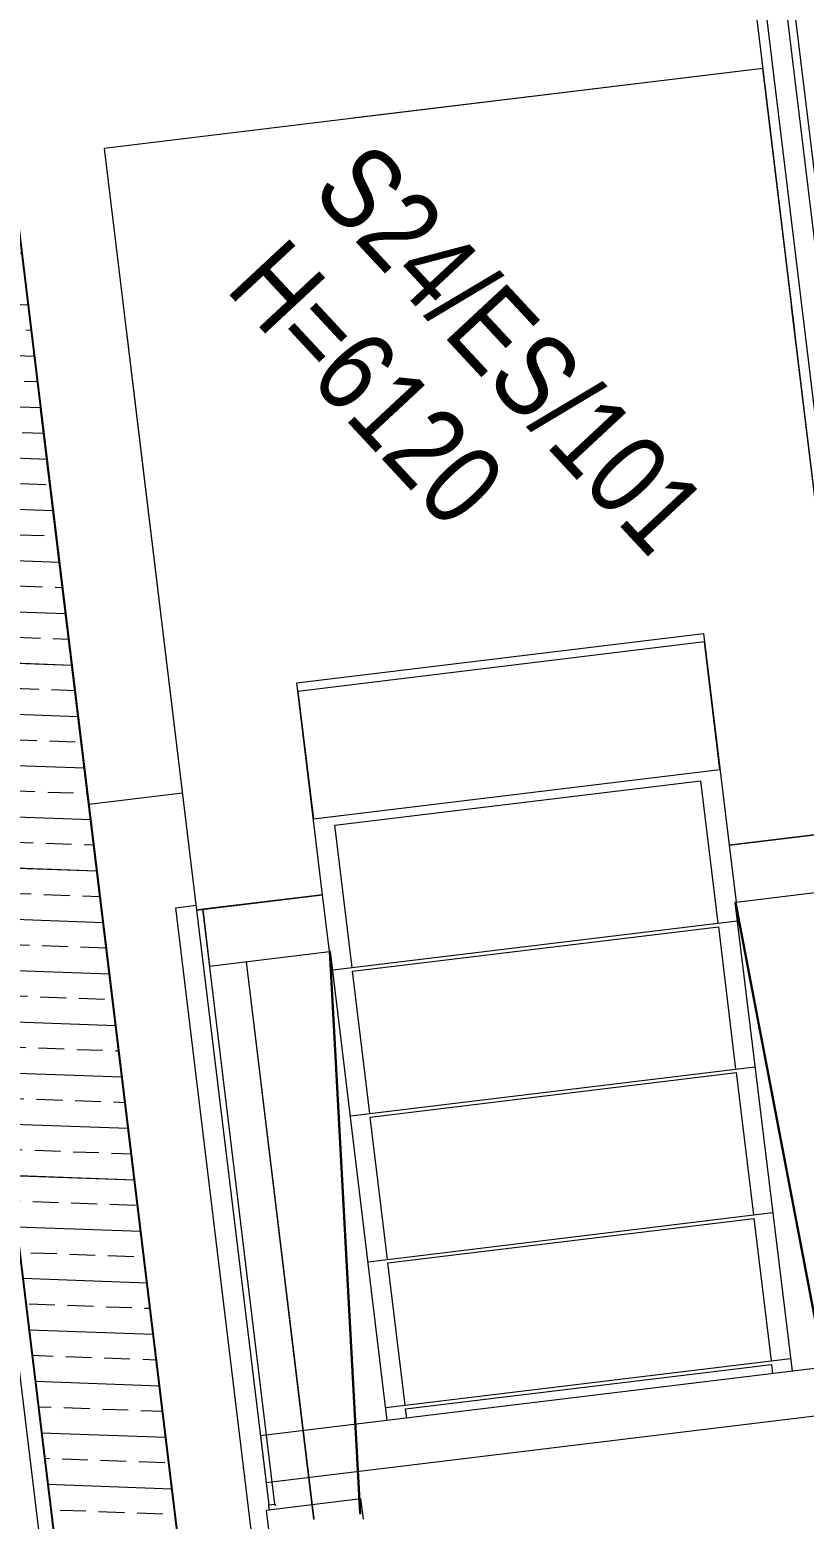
# Model space of a CAD drawing. Header units: metres. Extents: x 400403 to 400526, y 4543947 to 4544120.
# Drawn here: x 400457.166 to 400459.057, y 4544060.627 to 4544064.262 of the extents above; entities that cross this region are included whole.
import ezdxf

# ---------------------------------------------------------------- set-up
doc = ezdxf.new("R2010")
doc.units = ezdxf.units.M
for name, color, linetype, lineweight in [('A-SECTMBM', 7, 'Continuous', 5), ('A_ELEVATION_2', 7, 'Continuous', 18), ('A_HATCH', 7, 'Continuous', 18), ('A_PROJECTION', 7, 'Continuous', 5), ('G-PLANOTM', 7, 'Continuous', 13)]:
    doc.layers.add(name, color=color, linetype=linetype, lineweight=lineweight)
doc.layers.add('A_RC', color=7, linetype='Continuous', lineweight=15, true_color=0x007f00)
doc.styles.add('Arial Narrow_1', font='Arial Narrow.ttf', dxfattribs={"height": 0.2})
pattern_1 = [(45, (0, 0), (-0.08838834764831845, 0.08838834764831845), []), (45, (0.08800000000000001, 0), (-0.08838834764831845, 0.08838834764831845), [0.063, -0.031])]

# ---------------------------------------------------------------- blocks, each defined once
blk = doc.blocks.new('Railing - Railing-2368238-PERON KAT _1_10 _-3_21_ KOTU TUĞLA DUVAR PLANI - 1_2')
at = {"layer": 'A_PROJECTION', "color": 9, "true_color": 0xc0c0c0}
for p, q in [((61.82522717251543, 26.2662283855033), (59.00984803209063, 28.31172106348112)), ((62.56143263739663, 25.73134380591715), (61.82522717251544, 26.26622838550329))]:
    blk.add_line(p, q, dxfattribs=at)
blk = doc.blocks.new('Top Rail Type - Top Rail_Internal_-V5-PERON KAT _1_10 _-3_21_ KOTU TUĞLA DUVAR PLANI - 1_2')
at = {"layer": 'A_PROJECTION', "color": 9, "true_color": 0xc0c0c0}
for p, q in [((61.81347146746958, 26.2500480456158), (58.99809232704478, 28.29554072359362)), ((61.78408220485496, 26.20959719589705), (58.96870306443016, 28.25508987387487)), ((62.54967693235078, 25.71516346602965), (61.81347146746959, 26.25004804561579)), ((62.52028766973616, 25.67471261631091), (61.78408220485497, 26.20959719589705))]:
    blk.add_line(p, q, dxfattribs=at)
blk = doc.blocks.new('D1010-30_Escalator - H_6120-V18-PERON KAT _1_10 _-3_21_ KOTU TUĞLA DUVAR PLANI - 1_2')
at = {"layer": 'G-PLANOTM', "lineweight": 15}
for p, q in [((-1.109999999999999, -1.694614647343295), (-1.109999999999999, -3.566614502077379)), ((0.509999999999988, -1.694614647343295), (-1.109999999999999, -1.694614647343295)), ((0.5099999999999967, -3.566614502077388), (0.509999999999988, -1.694614647343295)), ((-0.7999999999999048, -3.566614502077379), (-0.7999999999998875, -3.045675738642639)), ((-0.7999999999998875, -3.045675738642639), (0.2000000000000238, -3.045675738642648)), ((0.2000000000000238, -3.045675738642648), (0.2000000000000238, -3.566614502077379)), ((0.2000000000000065, -3.066658278358835), (-0.7999999999999914, -3.066658278358835)), ((-0.7999999999999914, -3.066658278358835), (-0.7999999999999914, -3.380501444697022)), ((0.2000000000000065, -3.380501444697022), (0.2000000000000065, -3.066658278358835)), ((-0.7999999999999914, -3.380501444697022), (0.2000000000000065, -3.380501444697022)), ((-1.094999999999985, -3.566614502077254), (-1.10999999999999, -3.566614502077258)), ((-1.10999999999999, -3.566614502077258), (-1.10999999999999, -5.029331050328013)), ((-1.109999999999999, -3.566614502077379), (-0.7999999999999048, -3.566614502077379)), ((-1.094999999999976, -5.029331050328004), (-1.094999999999985, -3.566614502077254)), ((-0.7999999999999914, -3.56661450207737), (-1.094999999999976, -3.566614502077379)), ((-1.094999999999976, -3.566614502077379), (-1.094999999999985, -3.706518396068822)), ((-0.7999999999999827, -3.706518396068826), (-0.7999999999999914, -3.56661450207737)), ((0.1999999999999892, -3.566614502077388), (0.1999999999999892, -3.706518396068826)), ((0.4949999999999914, -3.566614502077379), (0.1999999999999892, -3.566614502077388)), ((0.2000000000000238, -3.566614502077379), (0.5099999999999967, -3.566614502077388)), ((-1.094999999999985, -3.706518396068822), (-0.7999999999999827, -3.706518396068826)), ((-1.003863211189453, -3.706518396068826), (-1.00546572252326, -3.706518396068831)), ((-1.00546572252326, -3.706518396068831), (-1.005465722523268, -5.076614502077287)), ((-1.003863211189453, -5.076614502077287), (-1.003863211189453, -3.706518396068826)), ((-0.8006705359973801, -3.706518396068826), (-0.8929183546731968, -5.076614502077287)), ((-0.8896172905821006, -5.076614502077291), (-0.7973694719063013, -3.706518396068835)), ((-0.7973694719063013, -3.706518396068835), (-0.8006705359973801, -3.706518396068826)), ((0.2006707647023895, -3.706518396068835), (0.197369700611302, -3.706518396068835)), ((0.197369700611302, -3.706518396068835), (0.2896175192871359, -5.076614502077287)), ((0.1999999999999892, -3.706518396068826), (0.4949999999999914, -3.706518396068831)), ((0.2929185833782061, -5.076614502077287), (0.2006707647023895, -3.706518396068835)), ((0.5100000000000053, -4.859495410421002), (-1.10999999999999, -4.859495410421006)), ((-1.10999999999999, -4.859495410421006), (-1.110000000000008, -4.974110243812396)), ((-1.110000000000008, -4.974110243812396), (0.5100000000000053, -4.974110243812387)), ((-0.8849093590619003, -5.041614258346306), (-1.117909359061899, -5.041614258346315)), ((-1.117909359061899, -5.041614258346315), (-1.117909359061899, -5.101614480192572)), ((-1.10999999999999, -5.029331050328013), (-1.094999999999976, -5.029331050328004)), ((-0.8849093590618916, -5.091614459534561), (-0.8849093590619003, -5.041614258346306)), ((-1.005465722523268, -5.076614502077287), (-1.003863211189453, -5.076614502077287)), ((-0.8929183546731968, -5.076614502077287), (-0.8896172905821006, -5.076614502077291))]:
    blk.add_line(p, q, dxfattribs=at)
at = {"layer": 'G-PLANOTM'}
for p, q in [((-0.7499999999999992, -3.75194599834603), (-0.7499999999999992, -3.402064556458238)), ((-0.7499999999999992, -3.402064556458238), (0.1500000000000005, -3.402064556458238)), ((0.1500000000000005, -3.402064556458238), (0.1500000000000005, -3.75194599834603)), ((-1.16000000000027, -3.55507547116006), (-1.109999999999932, -3.55507547116006)), ((-1.16000000000027, -8.565075471160068), (-1.16000000000027, -3.555075471160061)), ((-0.797965029321188, -4.859495410421), (-0.7973694719063013, -3.706518396068828)), ((0.1973697006113119, -3.706518396068831), (0.1979652580261986, -4.859495410421003)), ((-0.797392937027498, -3.75194599834603), (-0.7499999999999992, -3.75194599834603)), ((-0.7499999999999992, -4.110571892908784), (-0.7499999999999992, -3.760690451020992)), ((-0.7499999999999992, -3.760690451020992), (0.1500000000000005, -3.760690451020992)), ((-0.7499999266964315, -3.751946099239744), (0.1500000733035846, -3.751946099239744)), ((0.1500000000000005, -3.75194599834603), (0.1973931657325101, -3.75194599834603)), ((0.1500000000000005, -3.760690451020992), (0.1500000000000005, -4.110571892908784)), ((-0.7975781812327316, -4.110571892908784), (-0.7499999999999992, -4.110571892908784)), ((-0.7499999999999992, -4.469197787471536), (-0.7499999999999992, -4.119316345583744)), ((-0.7499999999999992, -4.119316345583744), (0.1500000000000005, -4.119316345583744)), ((-0.7499999266964167, -4.110571993802497), (0.1500000733035728, -4.110571993802497)), ((0.1500000000000005, -4.110571892908784), (0.1975784099377467, -4.110571892908784)), ((0.1500000000000005, -4.119316345583744), (0.1500000000000005, -4.469197787471536)), ((-0.7977634254379673, -4.469197787471536), (-0.7499999999999992, -4.469197787471536)), ((-0.7499999266964201, -4.46919788836525), (0.1500000733035708, -4.46919788836525)), ((0.1500000000000005, -4.469197787471536), (0.1977636541429911, -4.469197787471536)), ((-0.7499999999999992, -4.82782368203429), (-0.7499999999999992, -4.477942240146498)), ((-0.7499999999999992, -4.477942240146498), (0.1500000000000005, -4.477942240146498)), ((0.1500000000000005, -4.477942240146498), (0.1500000000000005, -4.82782368203429)), ((-0.7979486696432008, -4.82782368203429), (-0.7499999999999992, -4.82782368203429)), ((-0.7499999266964333, -4.827823782928004), (0.1500000733035804, -4.827823782928004)), ((0.1500000000000005, -4.82782368203429), (0.197948898348225, -4.82782368203429)), ((-0.7499999999999992, -4.859495410421002), (-0.7499999999999992, -4.836568134709252)), ((-0.7499999999999992, -4.836568134709252), (0.1500000000000005, -4.836568134709252)), ((0.1500000000000005, -4.836568134709252), (0.1500000000000005, -4.859495410421001)), ((-1.109999999999989, -5.032886080164242), (-1.109999999999989, -5.029331050328008)), ((-1.11, -5.041614258346319), (-1.11, -5.032886080164229)), ((-1.094999999999989, -5.029331050328008), (-1.094999999999989, -5.032886080164243))]:
    blk.add_line(p, q, dxfattribs=at)
blk = doc.blocks.new('M09-PRT-S24-ZZ-M3-ARC-01_rvt-1-PERON KAT _1_10 _-3_21_ KOTU TUĞLA DUVAR PLANI - 1_2')
at = {"layer": 'A-SECTMBM', "color": 9, "true_color": 0xc0c0c0}
for p in [(61.53477264517893, 26.35982949420249), (63.66486680213298, 24.81222550051964)]:
    blk.add_line(p, (62.27097811006013, 25.82494491461634), dxfattribs=at)
at = {"layer": 'A_RC'}
blk.add_line((65.99529154576017, 20.41826428522038), (59.38392948790043, 25.22170001146577), dxfattribs=at)
at = {"lineweight": 15, "rotation": 53.99999999999949}
blk.add_blockref('D1010-30_Escalator - H_6120-V18-PERON KAT _1_10 _-3_21_ KOTU TUĞLA DUVAR PLANI - 1_2', (60.07855511285782, 26.78743879293603), dxfattribs=at)
at = {"lineweight": 15}
for name in ['Railing - Railing-2368238-PERON KAT _1_10 _-3_21_ KOTU TUĞLA DUVAR PLANI - 1_2', 'Top Rail Type - Top Rail_Internal_-V5-PERON KAT _1_10 _-3_21_ KOTU TUĞLA DUVAR PLANI - 1_2']:
    blk.add_blockref(name, (0, 0), dxfattribs=at)
blk = doc.blocks.new('A4020_SUB_STR_FND_500_8 - A4020_SUB_STR_FND_500_8-820028-PERON KAT _1_10 _-3_21_ KOTU TUĞLA DUVAR PLANI - 1_2')
at = {"layer": 'A_RC', "color": 7}
blk.add_line((62.07887393794866, 23.9620866413992), (61.94368443616121, 23.77601425530143), dxfattribs=at)
blk = doc.blocks.new('M09-PRT-S24-ZZ-M3-STR-01_rvt-1-PERON KAT _1_10 _-3_21_ KOTU TUĞLA DUVAR PLANI - 1_2')
at = {"layer": 'A_HATCH', "lineweight": 5, "true_color": 0x787878}
h = blk.add_hatch(dxfattribs=at)
h.set_pattern_fill('FP_1', color=8, style=0, pattern_type=2)
h.set_pattern_definition(pattern_1)
h.paths.add_polyline_path([(66.28689652159373, 20.24966557435147), (66.46323209457799, 20.49237067462816), (59.30981795180743, 25.68963026978611), (59.13348237611969, 25.44692517147363), (66.04419142328125, 20.42600115003923)], flags=0)
at = {"layer": 'A-SECTMBM', "color": 9, "true_color": 0xc0c0c0}
for p, q in [((61.48623162572121, 26.3950966086724), (62.22206905267706, 25.86047942429094)), ((63.50592266606363, 24.92770517443224), (62.2224409991041, 25.86020918939357))]:
    blk.add_line(p, q, dxfattribs=at)
at = {"layer": 'A_ELEVATION_2', "lineweight": 25}
for p, q in [((66.46323209457793, 20.49237067462813), (59.30981795180739, 25.68963026978608)), ((59.37618747443212, 25.27058959578585), (66.0441914232812, 20.4260011500392))]:
    blk.add_line(p, q, dxfattribs=at)
at = {"lineweight": 15}
blk.add_blockref('A4020_SUB_STR_FND_500_8 - A4020_SUB_STR_FND_500_8-820028-PERON KAT _1_10 _-3_21_ KOTU TUĞLA DUVAR PLANI - 1_2', (6.958417543501127e-10, 0), dxfattribs=at)
blk = doc.blocks.new('Railing - Railing-2368238-PERON KAT _1_10 _-3_21_ KOTU TUĞLA DUVAR PLANI - 2_2')
at = {"layer": 'A_PROJECTION', "color": 9, "true_color": 0xc0c0c0}
for p, q in [((61.82522717251543, 26.2662283855033), (61.15674047199828, 26.751912402835)), ((62.56143263739663, 25.73134380591715), (61.82522717251544, 26.26622838550329))]:
    blk.add_line(p, q, dxfattribs=at)
blk = doc.blocks.new('Top Rail Type - Top Rail_Internal_-V5-PERON KAT _1_10 _-3_21_ KOTU TUĞLA DUVAR PLANI - 2_2')
at = {"layer": 'A_PROJECTION', "color": 9, "true_color": 0xc0c0c0}
for p, q in [((61.81347146746958, 26.2500480456158), (61.15674047199828, 26.727191043285)), ((61.78408220485496, 26.20959719589705), (61.15674047199829, 26.66538764441001)), ((62.54967693235078, 25.71516346602965), (61.81347146746959, 26.25004804561579)), ((62.52028766973616, 25.67471261631091), (61.78408220485497, 26.20959719589705))]:
    blk.add_line(p, q, dxfattribs=at)
blk = doc.blocks.new('D1010-30_Escalator - H_6120-V16-PERON KAT _1_10 _-3_21_ KOTU TUĞLA DUVAR PLANI - 2_2')
at = {"layer": 'G-PLANOTM', "lineweight": 15}
for p, q in [((0.509999999999988, -1.694614647343295), (-0.4981184681565988, -1.694614647343295)), ((0.5099999999999967, -3.566614502077388), (0.509999999999988, -1.694614647343295)), ((-1.109999999999999, -2.1391726023286), (-1.109999999999999, -3.566614502077379)), ((-0.7999999999999048, -3.566614502077379), (-0.7999999999998875, -3.045675738642639)), ((-0.7999999999998875, -3.045675738642639), (0.2000000000000238, -3.045675738642648)), ((0.2000000000000238, -3.045675738642648), (0.2000000000000238, -3.566614502077379)), ((0.2000000000000065, -3.066658278358835), (-0.7999999999999914, -3.066658278358835)), ((-0.7999999999999914, -3.066658278358835), (-0.7999999999999914, -3.380501444697022)), ((0.2000000000000065, -3.380501444697022), (0.2000000000000065, -3.066658278358835)), ((-0.7999999999999914, -3.380501444697022), (0.2000000000000065, -3.380501444697022)), ((-1.094999999999985, -3.566614502077254), (-1.10999999999999, -3.566614502077258)), ((-1.10999999999999, -3.566614502077258), (-1.10999999999999, -5.029331050328013)), ((-1.109999999999999, -3.566614502077379), (-0.7999999999999048, -3.566614502077379)), ((-1.094999999999976, -5.029331050328004), (-1.094999999999985, -3.566614502077254)), ((-0.7999999999999914, -3.56661450207737), (-1.094999999999976, -3.566614502077379)), ((-1.094999999999976, -3.566614502077379), (-1.094999999999985, -3.706518396068822)), ((-0.7999999999999827, -3.706518396068826), (-0.7999999999999914, -3.56661450207737)), ((0.1999999999999892, -3.566614502077388), (0.1999999999999892, -3.706518396068826)), ((0.4949999999999914, -3.566614502077379), (0.1999999999999892, -3.566614502077388)), ((0.2000000000000238, -3.566614502077379), (0.5099999999999967, -3.566614502077388)), ((-1.094999999999985, -3.706518396068822), (-0.7999999999999827, -3.706518396068826)), ((-1.003863211189453, -3.706518396068826), (-1.00546572252326, -3.706518396068831)), ((-1.00546572252326, -3.706518396068831), (-1.005465722523268, -5.076614502077287)), ((-1.003863211189453, -5.076614502077287), (-1.003863211189453, -3.706518396068826)), ((-0.8006705359973801, -3.706518396068826), (-0.8929183546731968, -5.076614502077287)), ((-0.8896172905821006, -5.076614502077291), (-0.7973694719063013, -3.706518396068835)), ((-0.7973694719063013, -3.706518396068835), (-0.8006705359973801, -3.706518396068826)), ((0.2006707647023895, -3.706518396068835), (0.197369700611302, -3.706518396068835)), ((0.197369700611302, -3.706518396068835), (0.2896175192871359, -5.076614502077287)), ((0.1999999999999892, -3.706518396068826), (0.4949999999999914, -3.706518396068831)), ((0.2929185833782061, -5.076614502077287), (0.2006707647023895, -3.706518396068835)), ((0.5100000000000053, -4.859495410421002), (-1.10999999999999, -4.859495410421006)), ((-1.10999999999999, -4.859495410421006), (-1.110000000000008, -4.974110243812396)), ((-1.110000000000008, -4.974110243812396), (0.5100000000000053, -4.974110243812387)), ((-0.8849093590619003, -5.041614258346306), (-1.117909359061899, -5.041614258346315)), ((-1.117909359061899, -5.041614258346315), (-1.117909359061899, -5.101614480192572)), ((-1.10999999999999, -5.029331050328013), (-1.094999999999976, -5.029331050328004)), ((-0.8849093590618916, -5.091614459534561), (-0.8849093590619003, -5.041614258346306)), ((-1.005465722523268, -5.076614502077287), (-1.003863211189453, -5.076614502077287)), ((-0.8929183546731968, -5.076614502077287), (-0.8896172905821006, -5.076614502077291))]:
    blk.add_line(p, q, dxfattribs=at)
at = {"layer": 'G-PLANOTM'}
for p, q in [((-0.7499999999999992, -3.75194599834603), (-0.7499999999999992, -3.402064556458238)), ((-0.7499999999999992, -3.402064556458238), (0.1500000000000005, -3.402064556458238)), ((0.1500000000000005, -3.402064556458238), (0.1500000000000005, -3.75194599834603)), ((-1.16000000000027, -3.55507547116006), (-1.109999999999932, -3.55507547116006)), ((-1.16000000000027, -8.565075471160068), (-1.16000000000027, -3.555075471160061)), ((-0.797965029321188, -4.859495410421005), (-0.7973694719063013, -3.706518396068828)), ((0.1973697006113119, -3.706518396068831), (0.1979652580261986, -4.859495410421004)), ((-0.7973929370274969, -3.75194599834603), (-0.7499999999999992, -3.75194599834603)), ((-0.7499999999999992, -4.110571892908784), (-0.7499999999999992, -3.760690451020992)), ((-0.7499999999999992, -3.760690451020992), (0.1500000000000005, -3.760690451020992)), ((-0.7499999266964265, -3.751946099239744), (0.150000073303574, -3.751946099239744)), ((0.1500000000000005, -3.75194599834603), (0.1973931657325058, -3.75194599834603)), ((0.1500000000000005, -3.760690451020992), (0.1500000000000005, -4.110571892908784)), ((-0.797578181232734, -4.110571892908784), (-0.7499999999999992, -4.110571892908784)), ((-0.7499999999999992, -4.469197787471536), (-0.7499999999999992, -4.119316345583744)), ((-0.7499999999999992, -4.119316345583744), (0.1500000000000005, -4.119316345583744)), ((-0.749999926696425, -4.110571993802497), (0.1500000733035733, -4.110571993802497)), ((0.1500000000000005, -4.110571892908784), (0.1975784099377458, -4.110571892908784)), ((0.1500000000000005, -4.119316345583744), (0.1500000000000005, -4.469197787471536)), ((-0.7977634254379663, -4.469197787471536), (-0.7499999999999992, -4.469197787471536)), ((-0.7499999266964269, -4.46919788836525), (0.1500000733035744, -4.46919788836525)), ((0.1500000000000005, -4.469197787471536), (0.1977636541429858, -4.469197787471536)), ((-0.7499999999999992, -4.82782368203429), (-0.7499999999999992, -4.477942240146498)), ((-0.7499999999999992, -4.477942240146498), (0.1500000000000005, -4.477942240146498)), ((0.1500000000000005, -4.477942240146498), (0.1500000000000005, -4.82782368203429)), ((-0.7979486696432013, -4.82782368203429), (-0.7499999999999992, -4.82782368203429)), ((-0.7499999266964252, -4.827823782928004), (0.1500000733035735, -4.827823782928004)), ((0.1500000000000005, -4.82782368203429), (0.197948898348223, -4.82782368203429)), ((-0.7499999999999992, -4.859495410421004), (-0.7499999999999992, -4.836568134709252)), ((-0.7499999999999992, -4.836568134709252), (0.1500000000000005, -4.836568134709252)), ((0.1500000000000005, -4.836568134709252), (0.1500000000000005, -4.859495410421003)), ((-1.109999999999989, -5.032886080164242), (-1.109999999999989, -5.029331050328008)), ((-1.11, -5.041614258346318), (-1.11, -5.032886080164242)), ((-1.094999999999989, -5.029331050328008), (-1.094999999999989, -5.032886080164242))]:
    blk.add_line(p, q, dxfattribs=at)
blk = doc.blocks.new('M09-PRT-S24-ZZ-M3-ARC-01_rvt-1-PERON KAT _1_10 _-3_21_ KOTU TUĞLA DUVAR PLANI - 2_2')
at = {"layer": 'A-SECTMBM', "color": 9, "true_color": 0xc0c0c0}
for p in [(61.53477264517893, 26.35982949420249), (63.66486680213298, 24.81222550051964)]:
    blk.add_line(p, (62.27097811006013, 25.82494491461634), dxfattribs=at)
at = {"layer": 'A_RC'}
blk.add_line((65.99529154576017, 20.41826428522038), (61.15674047199829, 23.93367743119089), dxfattribs=at)
at = {"lineweight": 15}
for name in ['Railing - Railing-2368238-PERON KAT _1_10 _-3_21_ KOTU TUĞLA DUVAR PLANI - 2_2', 'Top Rail Type - Top Rail_Internal_-V5-PERON KAT _1_10 _-3_21_ KOTU TUĞLA DUVAR PLANI - 2_2']:
    blk.add_blockref(name, (0, 0), dxfattribs=at)
at = {"lineweight": 15, "rotation": 53.99999999999949}
blk.add_blockref('D1010-30_Escalator - H_6120-V16-PERON KAT _1_10 _-3_21_ KOTU TUĞLA DUVAR PLANI - 2_2', (60.07855511285782, 26.78743879293603), dxfattribs=at)
blk = doc.blocks.new('A4020_SUB_STR_FND_500_8 - A4020_SUB_STR_FND_500_8-820028-PERON KAT _1_10 _-3_21_ KOTU TUĞLA DUVAR PLANI - 2_2')
at = {"layer": 'A_RC', "color": 7}
blk.add_line((62.07887393794868, 23.96208664139921), (61.94368443616121, 23.77601425530143), dxfattribs=at)
blk = doc.blocks.new('M09-PRT-S24-ZZ-M3-STR-01_rvt-1-PERON KAT _1_10 _-3_21_ KOTU TUĞLA DUVAR PLANI - 2_2')
at = {"layer": 'A_HATCH', "lineweight": 5, "true_color": 0x787878}
h = blk.add_hatch(dxfattribs=at)
h.set_pattern_fill('FP_1', color=8, style=0, pattern_type=2)
h.set_pattern_definition(pattern_1)
h.paths.add_polyline_path([(66.28689652159373, 20.24966557435146), (66.46323209457799, 20.49237067462814), (61.15674047199834, 24.34776251293653), (61.15674047199834, 23.97694211968659), (66.04419142328126, 20.42600115003921)], flags=0)
at = {"layer": 'A-SECTMBM', "color": 9, "true_color": 0xc0c0c0}
for p, q in [((61.48623162572121, 26.3950966086724), (62.22206905267706, 25.86047942429094)), ((63.50592266606363, 24.92770517443224), (62.2224409991041, 25.86020918939357))]:
    blk.add_line(p, q, dxfattribs=at)
at = {"layer": 'A_ELEVATION_2', "lineweight": 25}
for p, q in [((66.46323209457793, 20.49237067462813), (61.15674047199829, 24.34776251293652)), ((61.15674047199828, 23.97694211968658), (66.0441914232812, 20.4260011500392))]:
    blk.add_line(p, q, dxfattribs=at)
at = {"lineweight": 15}
blk.add_blockref('A4020_SUB_STR_FND_500_8 - A4020_SUB_STR_FND_500_8-820028-PERON KAT _1_10 _-3_21_ KOTU TUĞLA DUVAR PLANI - 2_2', (6.958417543501127e-10, 0), dxfattribs=at)

msp = doc.modelspace()

# ---------------------------------------------------------------- block references
at = {"lineweight": 5, "rotation": 312.9239939576965}
for name in ['M09-PRT-S24-ZZ-M3-ARC-01_rvt-1-PERON KAT _1_10 _-3_21_ KOTU TUĞLA DUVAR PLANI - 1_2', 'M09-PRT-S24-ZZ-M3-STR-01_rvt-1-PERON KAT _1_10 _-3_21_ KOTU TUĞLA DUVAR PLANI - 1_2', 'M09-PRT-S24-ZZ-M3-ARC-01_rvt-1-PERON KAT _1_10 _-3_21_ KOTU TUĞLA DUVAR PLANI - 2_2', 'M09-PRT-S24-ZZ-M3-STR-01_rvt-1-PERON KAT _1_10 _-3_21_ KOTU TUĞLA DUVAR PLANI - 2_2']:
    msp.add_blockref(name, (400397.7144573492, 4544091.538091335), dxfattribs=at)

# ---------------------------------------------------------------- texts
at = {"layer": 'G-PLANOTM', "lineweight": 5, "char_height": 0.1999999999982052, "attachment_point": 1, "rotation": 312.92399395769655, "style": 'Arial Narrow_1'}
for s, insert, width in [('S24/ES/101', (400457.9964757354, 4544063.999999755), 1.539239999986187), ('S24/ES/101', (400457.9964757354, 4544063.999999755), 1.539239999986187), ('H=6120', (400457.7869776238, 4544063.764189362), 1.010126249990935), ('H=6120', (400457.7869776238, 4544063.764189362), 1.010126249990935)]:
    msp.add_mtext(s, dxfattribs=dict(at, insert=insert, width=width))

doc.saveas('drawing.dxf')
